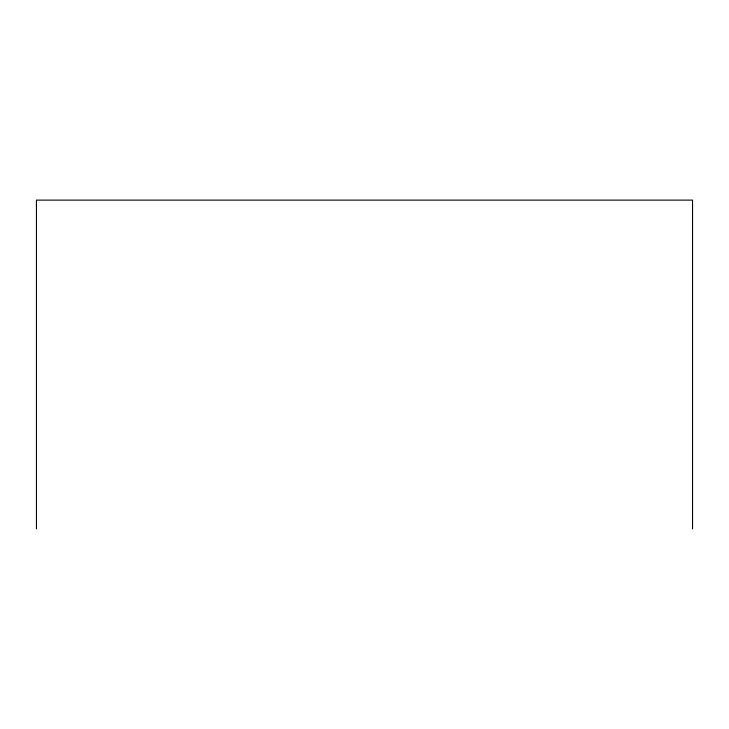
<?xml version="1.0" encoding="UTF-8"?>
<svg xmlns="http://www.w3.org/2000/svg" width="729" height="729" viewBox="0 0 729 729"><rect width="100%" height="100%" fill="white"/><g stroke="black" fill="none" stroke-linecap="round" stroke-linejoin="round"><path stroke-width="1.09" d="M692.55 528.88L692.55 200.12L36.45 200.12L36.45 528.88"/></g></svg>
